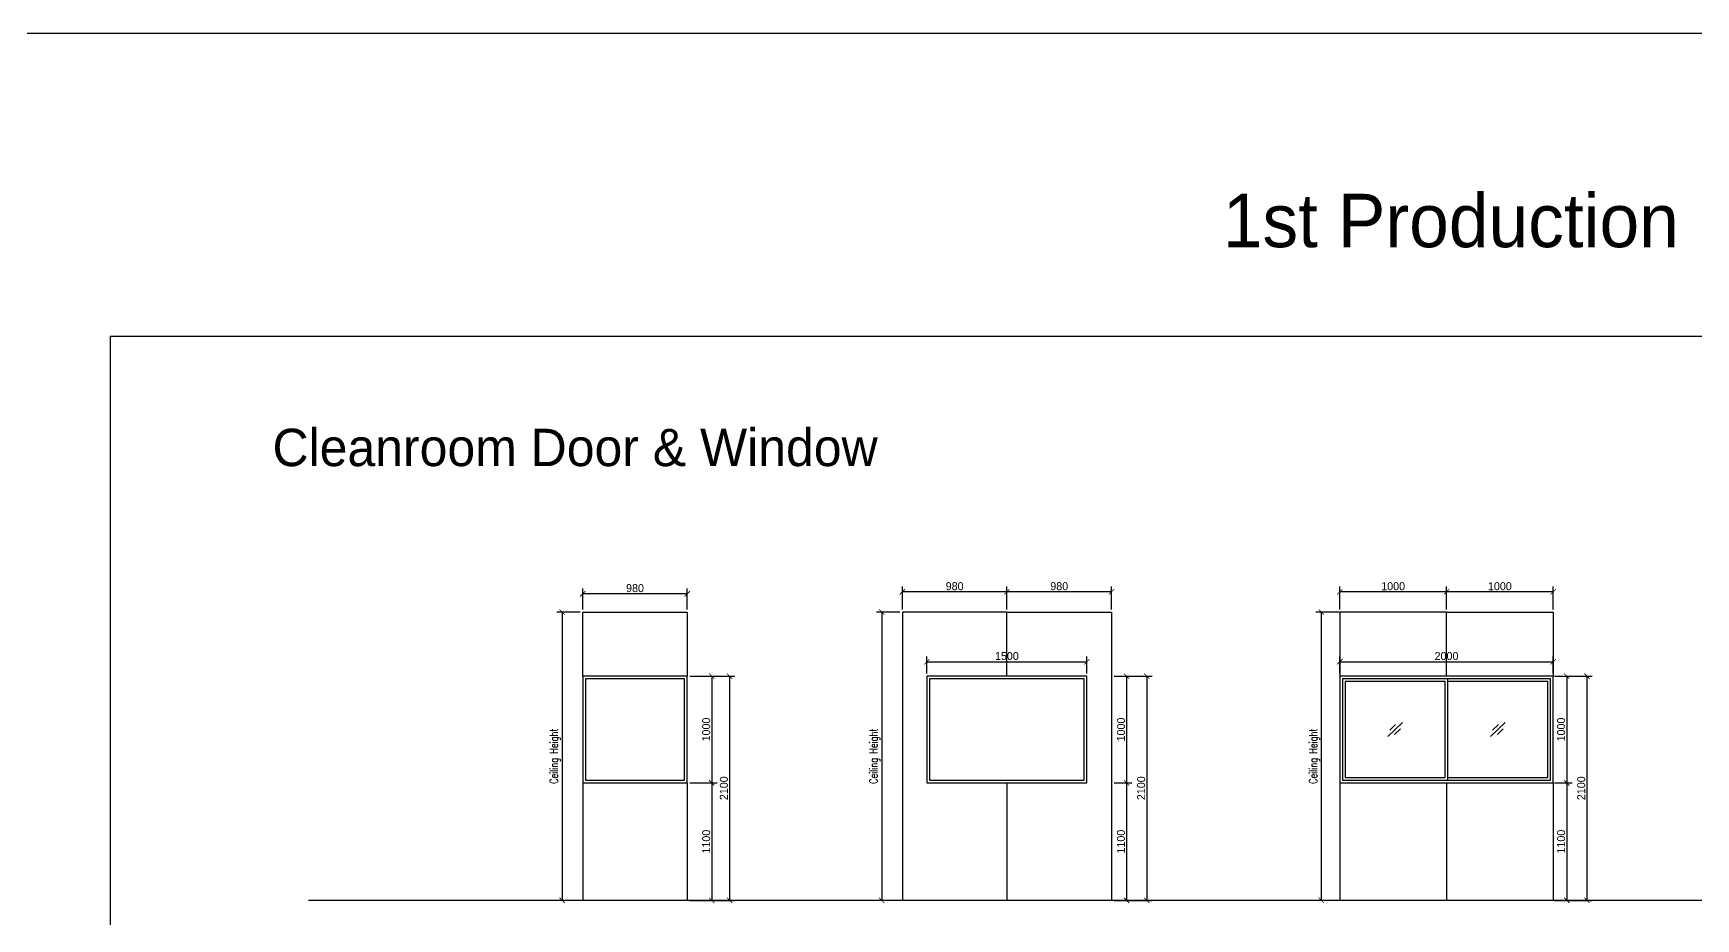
# Model space of a CAD drawing. Header units: millimetres. Extents: x -62354 to 129108, y -71259 to 35407.
# Drawn here: x 102933 to 118512, y -46190 to -37896 of the extents above; entities that cross this region are included whole.
import ezdxf

# ---------------------------------------------------------------- set-up
doc = ezdxf.new("R2010")
doc.units = ezdxf.units.MM
doc.header["$MEASUREMENT"] = 0
doc.styles.add('1st FL Layout xrf$0$TEXT', font='cordia2.shx')
doc.dimstyles.new('1st FL Layout xrf$0$C--A--50', dxfattribs={"dimscale": 50, "dimtxt": 1.5, "dimasz": 1, "dimexe": 1, "dimexo": 0.5, "dimgap": 0.3, "dimtad": 1, "dimdec": 0, "dimzin": 0, "dimdsep": 46, "dimtxsty": '1st FL Layout xrf$0$TEXT', "dimblk": '1st FL Layout xrf$0$_ArchTick', "dimcen": 0.09, "dimclrd": 3, "dimclre": 3, "dimclrt": 30, "dimadec": 0, "dimazin": 2, "dimtfac": 1, "dimtdec": 0, "dimtix": 1, "dimtmove": 2, "dimatfit": 3, "dimldrblk": '1st FL Layout xrf$0$_ArchTick', "dimfxl": 1, "dimtolj": 1, "dimtzin": 0, "dimarcsym": 0})

# ---------------------------------------------------------------- blocks, each defined once
blk = doc.blocks.new('1st FL Layout xrf$0$_ArchTick')
at = {"color": 0, "linetype": 'ByBlock', "const_width": 0.15}
blk.add_lwpolyline([(-0.5, -0.5), (0.5, 0.5)], dxfattribs=at)
blk = doc.blocks.new('*D475')
at = {"color": 3, "linetype": 'Continuous', "lineweight": -2, "transparency": 16777216}
for p, q in [((115171, -43318), (114953, -43318)), ((115003, -43318), (115003, -46018)), ((115171, -46018), (114953, -46018))]:
    blk.add_line(p, q, dxfattribs=at)
at = {"color": 3, "lineweight": -2, "transparency": 16777216, "xscale": 50, "yscale": 50, "zscale": 50}
for p, rotation in [((115003, -43318), 90), ((115003, -46018), 270)]:
    blk.add_blockref('1st FL Layout xrf$0$_ArchTick', p, dxfattribs=dict(at, rotation=rotation))
at = {"color": 30, "transparency": 16777216, "insert": (114938, -44668), "char_height": 75, "attachment_point": 5, "rotation": 90, "style": '1st FL Layout xrf$0$TEXT'}
blk.add_mtext('\\A1;{\\Fromans|c222;\\W0.75;Ceiling Height}', dxfattribs=at)
blk = doc.blocks.new('*D476')
at = {"color": 3, "linetype": 'Continuous', "lineweight": -2, "transparency": 16777216}
for p, q in [((115176, -43893), (115176, -43733)), ((117176, -43893), (117176, -43733)), ((115176, -43783), (117176, -43783))]:
    blk.add_line(p, q, dxfattribs=at)
at = {"color": 3, "lineweight": -2, "transparency": 16777216, "xscale": 50, "yscale": 50, "zscale": 50, "rotation": 180}
blk.add_blockref('1st FL Layout xrf$0$_ArchTick', (115176, -43783), dxfattribs=at)
at = {"color": 3, "lineweight": -2, "transparency": 16777216, "xscale": 50, "yscale": 50, "zscale": 50}
blk.add_blockref('1st FL Layout xrf$0$_ArchTick', (117176, -43783), dxfattribs=at)
at = {"color": 30, "transparency": 16777216, "insert": (116176, -43730), "char_height": 75, "attachment_point": 5, "style": '1st FL Layout xrf$0$TEXT'}
blk.add_mtext('\\A1;2000', dxfattribs=at)
blk = doc.blocks.new('*D480')
at = {"color": 3, "linetype": 'Continuous', "lineweight": -2, "transparency": 16777216}
for p, q in [((115176, -43293), (115176, -43078)), ((116176, -43128), (115176, -43128)), ((116176, -43293), (116176, -43078))]:
    blk.add_line(p, q, dxfattribs=at)
at = {"color": 3, "lineweight": -2, "transparency": 16777216, "xscale": 50, "yscale": 50, "zscale": 50, "rotation": 180}
blk.add_blockref('1st FL Layout xrf$0$_ArchTick', (115176, -43128), dxfattribs=at)
at = {"color": 3, "lineweight": -2, "transparency": 16777216, "xscale": 50, "yscale": 50, "zscale": 50}
blk.add_blockref('1st FL Layout xrf$0$_ArchTick', (116176, -43128), dxfattribs=at)
at = {"color": 30, "transparency": 16777216, "insert": (115676, -43076), "char_height": 75, "attachment_point": 5, "style": '1st FL Layout xrf$0$TEXT'}
blk.add_mtext('\\A1;1000', dxfattribs=at)
blk = doc.blocks.new('*D481')
at = {"color": 3, "linetype": 'Continuous', "lineweight": -2, "transparency": 16777216}
for p, q in [((116176, -43293), (116176, -43078)), ((117176, -43128), (116176, -43128)), ((117176, -43293), (117176, -43078))]:
    blk.add_line(p, q, dxfattribs=at)
at = {"color": 3, "lineweight": -2, "transparency": 16777216, "xscale": 50, "yscale": 50, "zscale": 50, "rotation": 180}
blk.add_blockref('1st FL Layout xrf$0$_ArchTick', (116176, -43128), dxfattribs=at)
at = {"color": 3, "lineweight": -2, "transparency": 16777216, "xscale": 50, "yscale": 50, "zscale": 50}
blk.add_blockref('1st FL Layout xrf$0$_ArchTick', (117176, -43128), dxfattribs=at)
at = {"color": 30, "transparency": 16777216, "insert": (116676, -43076), "char_height": 75, "attachment_point": 5, "style": '1st FL Layout xrf$0$TEXT'}
blk.add_mtext('\\A1;1000', dxfattribs=at)
blk = doc.blocks.new('*D477')
at = {"color": 3, "linetype": 'Continuous', "lineweight": -2, "transparency": 16777216}
for p, q in [((117187, -43918), (117353, -43918)), ((117303, -43918), (117303, -44918)), ((117187, -44918), (117353, -44918))]:
    blk.add_line(p, q, dxfattribs=at)
at = {"color": 3, "lineweight": -2, "transparency": 16777216, "xscale": 50, "yscale": 50, "zscale": 50}
for p, rotation in [((117303, -43918), 90), ((117303, -44918), 270)]:
    blk.add_blockref('1st FL Layout xrf$0$_ArchTick', p, dxfattribs=dict(at, rotation=rotation))
at = {"color": 30, "transparency": 16777216, "insert": (117250, -44418), "char_height": 75, "attachment_point": 5, "rotation": 90, "style": '1st FL Layout xrf$0$TEXT'}
blk.add_mtext('\\A1;1000', dxfattribs=at)
blk = doc.blocks.new('*D478')
at = {"color": 3, "linetype": 'Continuous', "lineweight": -2, "transparency": 16777216}
for p, q in [((117187, -44918), (117353, -44918)), ((117303, -44918), (117303, -46018)), ((117187, -46018), (117353, -46018))]:
    blk.add_line(p, q, dxfattribs=at)
at = {"color": 3, "lineweight": -2, "transparency": 16777216, "xscale": 50, "yscale": 50, "zscale": 50}
for p, rotation in [((117303, -44918), 90), ((117303, -46018), 270)]:
    blk.add_blockref('1st FL Layout xrf$0$_ArchTick', p, dxfattribs=dict(at, rotation=rotation))
at = {"color": 30, "transparency": 16777216, "insert": (117250, -45468), "char_height": 75, "attachment_point": 5, "rotation": 90, "style": '1st FL Layout xrf$0$TEXT'}
blk.add_mtext('\\A1;1100', dxfattribs=at)
blk = doc.blocks.new('*D479')
at = {"color": 3, "linetype": 'Continuous', "lineweight": -2, "transparency": 16777216}
for p, q in [((117201, -43918), (117542, -43918)), ((117492, -43918), (117492, -46018)), ((117201, -46018), (117542, -46018))]:
    blk.add_line(p, q, dxfattribs=at)
at = {"color": 3, "lineweight": -2, "transparency": 16777216, "xscale": 50, "yscale": 50, "zscale": 50}
for p, rotation in [((117492, -43918), 90), ((117492, -46018), 270)]:
    blk.add_blockref('1st FL Layout xrf$0$_ArchTick', p, dxfattribs=dict(at, rotation=rotation))
at = {"color": 30, "transparency": 16777216, "insert": (117439, -44968), "char_height": 75, "attachment_point": 5, "rotation": 90, "style": '1st FL Layout xrf$0$TEXT'}
blk.add_mtext('\\A1;2100', dxfattribs=at)
blk = doc.blocks.new('*D526')
at = {"color": 3, "linetype": 'Continuous', "lineweight": -2, "transparency": 16777216}
for p, q in [((111052, -43318), (110834, -43318)), ((110884, -43318), (110884, -46018)), ((111052, -46018), (110834, -46018))]:
    blk.add_line(p, q, dxfattribs=at)
at = {"color": 3, "lineweight": -2, "transparency": 16777216, "xscale": 50, "yscale": 50, "zscale": 50}
for p, rotation in [((110884, -43318), 90), ((110884, -46018), 270)]:
    blk.add_blockref('1st FL Layout xrf$0$_ArchTick', p, dxfattribs=dict(at, rotation=rotation))
at = {"color": 30, "transparency": 16777216, "insert": (110819, -44668), "char_height": 75, "attachment_point": 5, "rotation": 90, "style": '1st FL Layout xrf$0$TEXT'}
blk.add_mtext('\\A1;{\\Fromans|c222;\\W0.75;Ceiling Height}', dxfattribs=at)
blk = doc.blocks.new('*D527')
at = {"color": 3, "linetype": 'Continuous', "lineweight": -2, "transparency": 16777216}
for p, q in [((111307, -43893), (111307, -43733)), ((112807, -43893), (112807, -43733)), ((111307, -43783), (112807, -43783))]:
    blk.add_line(p, q, dxfattribs=at)
at = {"color": 3, "lineweight": -2, "transparency": 16777216, "xscale": 50, "yscale": 50, "zscale": 50, "rotation": 180}
blk.add_blockref('1st FL Layout xrf$0$_ArchTick', (111307, -43783), dxfattribs=at)
at = {"color": 3, "lineweight": -2, "transparency": 16777216, "xscale": 50, "yscale": 50, "zscale": 50}
blk.add_blockref('1st FL Layout xrf$0$_ArchTick', (112807, -43783), dxfattribs=at)
at = {"color": 30, "transparency": 16777216, "insert": (112057, -43730), "char_height": 75, "attachment_point": 5, "style": '1st FL Layout xrf$0$TEXT'}
blk.add_mtext('\\A1;1500', dxfattribs=at)
blk = doc.blocks.new('*D539')
at = {"color": 3, "linetype": 'Continuous', "lineweight": -2, "transparency": 16777216}
for p, q in [((111077, -43293), (111077, -43078)), ((112057, -43128), (111077, -43128)), ((112057, -43293), (112057, -43078))]:
    blk.add_line(p, q, dxfattribs=at)
at = {"color": 3, "lineweight": -2, "transparency": 16777216, "xscale": 50, "yscale": 50, "zscale": 50, "rotation": 180}
blk.add_blockref('1st FL Layout xrf$0$_ArchTick', (111077, -43128), dxfattribs=at)
at = {"color": 3, "lineweight": -2, "transparency": 16777216, "xscale": 50, "yscale": 50, "zscale": 50}
blk.add_blockref('1st FL Layout xrf$0$_ArchTick', (112057, -43128), dxfattribs=at)
at = {"color": 30, "transparency": 16777216, "insert": (111567, -43076), "char_height": 75, "attachment_point": 5, "style": '1st FL Layout xrf$0$TEXT'}
blk.add_mtext('\\A1;980', dxfattribs=at)
blk = doc.blocks.new('*D540')
at = {"color": 3, "linetype": 'Continuous', "lineweight": -2, "transparency": 16777216}
for p, q in [((112057, -43293), (112057, -43078)), ((113037, -43128), (112057, -43128)), ((113037, -43293), (113037, -43078))]:
    blk.add_line(p, q, dxfattribs=at)
at = {"color": 3, "lineweight": -2, "transparency": 16777216, "xscale": 50, "yscale": 50, "zscale": 50, "rotation": 180}
blk.add_blockref('1st FL Layout xrf$0$_ArchTick', (112057, -43128), dxfattribs=at)
at = {"color": 3, "lineweight": -2, "transparency": 16777216, "xscale": 50, "yscale": 50, "zscale": 50}
blk.add_blockref('1st FL Layout xrf$0$_ArchTick', (113037, -43128), dxfattribs=at)
at = {"color": 30, "transparency": 16777216, "insert": (112547, -43076), "char_height": 75, "attachment_point": 5, "style": '1st FL Layout xrf$0$TEXT'}
blk.add_mtext('\\A1;980', dxfattribs=at)
blk = doc.blocks.new('*D528')
at = {"color": 3, "linetype": 'Continuous', "lineweight": -2, "transparency": 16777216}
for p, q in [((113062, -43918), (113228, -43918)), ((113178, -43918), (113178, -44918)), ((113062, -44918), (113228, -44918))]:
    blk.add_line(p, q, dxfattribs=at)
at = {"color": 3, "lineweight": -2, "transparency": 16777216, "xscale": 50, "yscale": 50, "zscale": 50}
for p, rotation in [((113178, -43918), 90), ((113178, -44918), 270)]:
    blk.add_blockref('1st FL Layout xrf$0$_ArchTick', p, dxfattribs=dict(at, rotation=rotation))
at = {"color": 30, "transparency": 16777216, "insert": (113126, -44418), "char_height": 75, "attachment_point": 5, "rotation": 90, "style": '1st FL Layout xrf$0$TEXT'}
blk.add_mtext('\\A1;1000', dxfattribs=at)
blk = doc.blocks.new('*D529')
at = {"color": 3, "linetype": 'Continuous', "lineweight": -2, "transparency": 16777216}
for p, q in [((113062, -44918), (113228, -44918)), ((113178, -44918), (113178, -46018)), ((113062, -46018), (113228, -46018))]:
    blk.add_line(p, q, dxfattribs=at)
at = {"color": 3, "lineweight": -2, "transparency": 16777216, "xscale": 50, "yscale": 50, "zscale": 50}
for p, rotation in [((113178, -44918), 90), ((113178, -46018), 270)]:
    blk.add_blockref('1st FL Layout xrf$0$_ArchTick', p, dxfattribs=dict(at, rotation=rotation))
at = {"color": 30, "transparency": 16777216, "insert": (113126, -45468), "char_height": 75, "attachment_point": 5, "rotation": 90, "style": '1st FL Layout xrf$0$TEXT'}
blk.add_mtext('\\A1;1100', dxfattribs=at)
blk = doc.blocks.new('*D530')
at = {"color": 3, "linetype": 'Continuous', "lineweight": -2, "transparency": 16777216}
for p, q in [((113077, -43918), (113417, -43918)), ((113367, -43918), (113367, -46018)), ((113077, -46018), (113417, -46018))]:
    blk.add_line(p, q, dxfattribs=at)
at = {"color": 3, "lineweight": -2, "transparency": 16777216, "xscale": 50, "yscale": 50, "zscale": 50}
for p, rotation in [((113367, -43918), 90), ((113367, -46018), 270)]:
    blk.add_blockref('1st FL Layout xrf$0$_ArchTick', p, dxfattribs=dict(at, rotation=rotation))
at = {"color": 30, "transparency": 16777216, "insert": (113315, -44968), "char_height": 75, "attachment_point": 5, "rotation": 90, "style": '1st FL Layout xrf$0$TEXT'}
blk.add_mtext('\\A1;2100', dxfattribs=at)
blk = doc.blocks.new('*D531')
at = {"color": 3, "linetype": 'Continuous', "lineweight": -2, "transparency": 16777216}
for p, q in [((108082, -43293), (108082, -43097)), ((109062, -43147), (108082, -43147)), ((109062, -43293), (109062, -43097))]:
    blk.add_line(p, q, dxfattribs=at)
at = {"color": 3, "lineweight": -2, "transparency": 16777216, "xscale": 50, "yscale": 50, "zscale": 50, "rotation": 180}
blk.add_blockref('1st FL Layout xrf$0$_ArchTick', (108082, -43147), dxfattribs=at)
at = {"color": 3, "lineweight": -2, "transparency": 16777216, "xscale": 50, "yscale": 50, "zscale": 50}
blk.add_blockref('1st FL Layout xrf$0$_ArchTick', (109062, -43147), dxfattribs=at)
at = {"color": 30, "transparency": 16777216, "insert": (108572, -43094), "char_height": 75, "attachment_point": 5, "style": '1st FL Layout xrf$0$TEXT'}
blk.add_mtext('\\A1;980', dxfattribs=at)
blk = doc.blocks.new('*D532')
at = {"color": 3, "linetype": 'Continuous', "lineweight": -2, "transparency": 16777216}
for p, q in [((108057, -43318), (107839, -43318)), ((107889, -43318), (107889, -46018)), ((108057, -46018), (107839, -46018))]:
    blk.add_line(p, q, dxfattribs=at)
at = {"color": 3, "lineweight": -2, "transparency": 16777216, "xscale": 50, "yscale": 50, "zscale": 50}
for p, rotation in [((107889, -43318), 90), ((107889, -46018), 270)]:
    blk.add_blockref('1st FL Layout xrf$0$_ArchTick', p, dxfattribs=dict(at, rotation=rotation))
at = {"color": 30, "transparency": 16777216, "insert": (107824, -44668), "char_height": 75, "attachment_point": 5, "rotation": 90, "style": '1st FL Layout xrf$0$TEXT'}
blk.add_mtext('\\A1;{\\Fromans|c222;\\W0.75;Ceiling Height}', dxfattribs=at)
blk = doc.blocks.new('*D533')
at = {"color": 3, "linetype": 'Continuous', "lineweight": -2, "transparency": 16777216}
for p, q in [((109087, -43918), (109341, -43918)), ((109291, -43918), (109291, -44918)), ((109087, -44918), (109341, -44918))]:
    blk.add_line(p, q, dxfattribs=at)
at = {"color": 3, "lineweight": -2, "transparency": 16777216, "xscale": 50, "yscale": 50, "zscale": 50}
for p, rotation in [((109291, -43918), 90), ((109291, -44918), 270)]:
    blk.add_blockref('1st FL Layout xrf$0$_ArchTick', p, dxfattribs=dict(at, rotation=rotation))
at = {"color": 30, "transparency": 16777216, "insert": (109239, -44418), "char_height": 75, "attachment_point": 5, "rotation": 90, "style": '1st FL Layout xrf$0$TEXT'}
blk.add_mtext('\\A1;1000', dxfattribs=at)
blk = doc.blocks.new('*D534')
at = {"color": 3, "linetype": 'Continuous', "lineweight": -2, "transparency": 16777216}
for p, q in [((109087, -43918), (109508, -43918)), ((109458, -43918), (109458, -46018)), ((109087, -46018), (109508, -46018))]:
    blk.add_line(p, q, dxfattribs=at)
at = {"color": 3, "lineweight": -2, "transparency": 16777216, "xscale": 50, "yscale": 50, "zscale": 50}
for p, rotation in [((109458, -43918), 90), ((109458, -46018), 270)]:
    blk.add_blockref('1st FL Layout xrf$0$_ArchTick', p, dxfattribs=dict(at, rotation=rotation))
at = {"color": 30, "transparency": 16777216, "insert": (109405, -44968), "char_height": 75, "attachment_point": 5, "rotation": 90, "style": '1st FL Layout xrf$0$TEXT'}
blk.add_mtext('\\A1;2100', dxfattribs=at)
blk = doc.blocks.new('*D535')
at = {"color": 3, "linetype": 'Continuous', "lineweight": -2, "transparency": 16777216}
for p, q in [((109087, -44918), (109341, -44918)), ((109291, -44918), (109291, -46018)), ((109087, -46018), (109341, -46018))]:
    blk.add_line(p, q, dxfattribs=at)
at = {"color": 3, "lineweight": -2, "transparency": 16777216, "xscale": 50, "yscale": 50, "zscale": 50}
for p, rotation in [((109291, -44918), 90), ((109291, -46018), 270)]:
    blk.add_blockref('1st FL Layout xrf$0$_ArchTick', p, dxfattribs=dict(at, rotation=rotation))
at = {"color": 30, "transparency": 16777216, "insert": (109239, -45468), "char_height": 75, "attachment_point": 5, "rotation": 90, "style": '1st FL Layout xrf$0$TEXT'}
blk.add_mtext('\\A1;1100', dxfattribs=at)
blk = doc.blocks.new('1st FL Layout xrf')
at = {"color": 251}
for p, q in [((115626.2, -44484.4), (115763.6, -44352)), ((115645.5, -44424.1), (115699.6, -44372)), ((116588.7, -44484.4), (116726.1, -44352)), ((116608, -44424.1), (116662.1, -44372)), ((115689.8, -44464.8), (115743.9, -44412.6)), ((116652.3, -44464.8), (116706.4, -44412.6))]:
    blk.add_line(p, q, dxfattribs=at)
at = {"color": 1}
blk.add_lwpolyline([(77007.7, -37896.3), (129107.6, -37896.3), (129107.6, -71259), (77007.7, -71259)], close=True, dxfattribs=at)
for points in [[(103655.5, -40733.9), (127142.7, -40733.9), (127142.7, -63253.5), (103655.5, -63253.5)], [(108081.8, -44918.2), (109061.8, -44918.2), (109061.8, -43918.2), (108081.8, -43918.2)], [(111307.2, -44918.2), (112807.2, -44918.2), (112807.2, -43918.2), (111307.2, -43918.2)], [(115176.2, -44918.2), (117176.2, -44918.2), (117176.2, -43918.2), (115176.2, -43918.2)]]:
    blk.add_lwpolyline(points, close=True)
for points in [[(108081.8, -43918.2), (108081.8, -43318.2), (109061.8, -43318.2), (109061.8, -43918.2)], [(112057.2, -43918.2), (112057.2, -43318.2), (111077.2, -43318.2), (111077.2, -46018.2)], [(112057.2, -43318.2), (113037.2, -43318.2), (113037.2, -46018.2)], [(116176.2, -43918.2), (116176.2, -43318.2), (115176.2, -43318.2), (115176.2, -43918.2)], [(116176.2, -43318.2), (117176.2, -43318.2), (117176.2, -43918.2)], [(108081.8, -44918.2), (108081.8, -46018.2)], [(109061.8, -44918.2), (109061.8, -46018.2)], [(112057.2, -44918.2), (112057.2, -46018.2)], [(115176.2, -44918.2), (115176.2, -46018.2)], [(116176.2, -44918.2), (116176.2, -46018.2)], [(117176.2, -44918.2), (117176.2, -46018.2)]]:
    blk.add_lwpolyline(points, dxfattribs=at)
at = {"color": 253}
for points in [[(108106.8, -44893.2), (109036.8, -44893.2), (109036.8, -43943.2), (108106.8, -43943.2)], [(111332.2, -44893.2), (112782.2, -44893.2), (112782.2, -43943.2), (111332.2, -43943.2)]]:
    blk.add_lwpolyline(points, close=True, dxfattribs=at)
at = {"color": 253, "ltscale": 0.5}
for points in [[(115201.2, -44893.2), (116188.7, -44893.2), (116188.7, -43943.2), (115201.2, -43943.2)], [(115226.2, -44868.2), (116163.7, -44868.2), (116163.7, -43968.2), (115226.2, -43968.2)]]:
    blk.add_lwpolyline(points, close=True, dxfattribs=at)
for points in [[(116188.7, -44893.2), (117151.2, -44893.2), (117151.2, -43943.2), (116188.7, -43943.2)], [(116188.7, -44868.2), (117126.2, -44868.2), (117126.2, -43968.2), (116188.7, -43968.2)]]:
    blk.add_lwpolyline(points, dxfattribs=at)
at = {"color": 251}
blk.add_lwpolyline([(125405, -46018.2), (105512.5, -46018.2)], dxfattribs=at)
at = {"color": 1, "insert": (109512.1, -39400.3), "char_height": 500, "width": 13408.903, "attachment_point": 1, "style": '1st FL Layout xrf$0$TEXT'}
blk.add_mtext('\\pxqc;1st Production', dxfattribs=at)
at = {"color": 7, "insert": (105175.1, -41601), "char_height": 350, "width": 13408.903, "attachment_point": 1, "style": '1st FL Layout xrf$0$TEXT'}
blk.add_mtext('{\\C0;Cleanroom Door & Window}', dxfattribs=at)
dim = blk.add_linear_dim(base=(108081.8, -43146.9), p1=(109061.8, -43318.2), p2=(108081.8, -43318.2), dimstyle='1st FL Layout xrf$0$C--A--50')
dim.commit()
dim.dimension.update_dxf_attribs({"geometry": '*D531', "text_midpoint": (108571.8, -43094.4)})
at = {"color": 1}
for base, p1, p2, picture, middle in [((111077.2, -43128.2), (112057.2, -43318.2), (111077.2, -43318.2), '*D539', (111567.2, -43075.7)), ((112057.2, -43128.2), (113037.2, -43318.2), (112057.2, -43318.2), '*D540', (112547.2, -43075.7)), ((115176.2, -43128.2), (116176.2, -43318.2), (115176.2, -43318.2), '*D480', (115676.2, -43075.7)), ((116176.2, -43128.2), (117176.2, -43318.2), (116176.2, -43318.2), '*D481', (116676.2, -43075.7)), ((112807.2, -43782.5), (111307.2, -43918.2), (112807.2, -43918.2), '*D527', (112057.2, -43730)), ((117176.2, -43782.5), (115176.2, -43918.2), (117176.2, -43918.2), '*D476', (116176.2, -43730))]:
    dim = blk.add_linear_dim(base=base, p1=p1, p2=p2, dimstyle='1st FL Layout xrf$0$C--A--50', dxfattribs=at)
    dim.commit()
    dim.dimension.update_dxf_attribs({"geometry": picture, "text_midpoint": middle})
for base, p1, p2, picture, middle in [((107888.8, -46018.2), (108081.8, -43318.2), (108081.8, -46018.2), '*D532', (107823.8, -44668.2)), ((110884.2, -46018.2), (111077.2, -43318.2), (111077.2, -46018.2), '*D526', (110819.2, -44668.2)), ((115003.2, -46018.2), (115196.2, -43318.2), (115196.2, -46018.2), '*D475', (114938.2, -44668.2))]:
    dim = blk.add_linear_dim(base=base, p1=p1, p2=p2, angle=90, text='{\\Fromans|c222;\\W0.75;Ceiling Height}', dimstyle='1st FL Layout xrf$0$C--A--50')
    dim.commit()
    dim.dimension.update_dxf_attribs({"geometry": picture, "text_midpoint": middle})
dim = blk.add_linear_dim(base=(109291, -44918.2), p1=(109061.8, -43918.2), p2=(109061.8, -44918.2), angle=90, dimstyle='1st FL Layout xrf$0$C--A--50')
dim.commit()
dim.dimension.update_dxf_attribs({"geometry": '*D533', "text_midpoint": (109238.5, -44418.2)})
for base, p1, p2, picture, middle in [((109457.8, -46018.2), (109061.8, -43918.2), (109061.8, -46018.2), '*D534', (109405.3, -44968.2)), ((113178.3, -44918.2), (113037.2, -43918.2), (113037.2, -44918.2), '*D528', (113125.8, -44418.2)), ((113367.4, -46018.2), (113051.8, -43918.2), (113051.8, -46018.2), '*D530', (113314.9, -44968.2)), ((117302.6, -44918.2), (117161.6, -43918.2), (117161.6, -44918.2), '*D477', (117250.1, -44418.2)), ((117491.7, -46018.2), (117176.2, -43918.2), (117176.2, -46018.2), '*D479', (117439.2, -44968.2)), ((109291, -46018.2), (109061.8, -44918.2), (109061.8, -46018.2), '*D535', (109238.5, -45468.2)), ((113178.3, -46018.2), (113037.2, -44918.2), (113037.2, -46018.2), '*D529', (113125.8, -45468.2)), ((117302.6, -46018.2), (117161.6, -44918.2), (117161.6, -46018.2), '*D478', (117250.1, -45468.2))]:
    dim = blk.add_linear_dim(base=base, p1=p1, p2=p2, angle=90, dimstyle='1st FL Layout xrf$0$C--A--50', dxfattribs=at)
    dim.commit()
    dim.dimension.update_dxf_attribs({"geometry": picture, "text_midpoint": middle})

msp = doc.modelspace()

# ---------------------------------------------------------------- block references
msp.add_blockref('1st FL Layout xrf', (0, 0))

doc.saveas('drawing.dxf')
